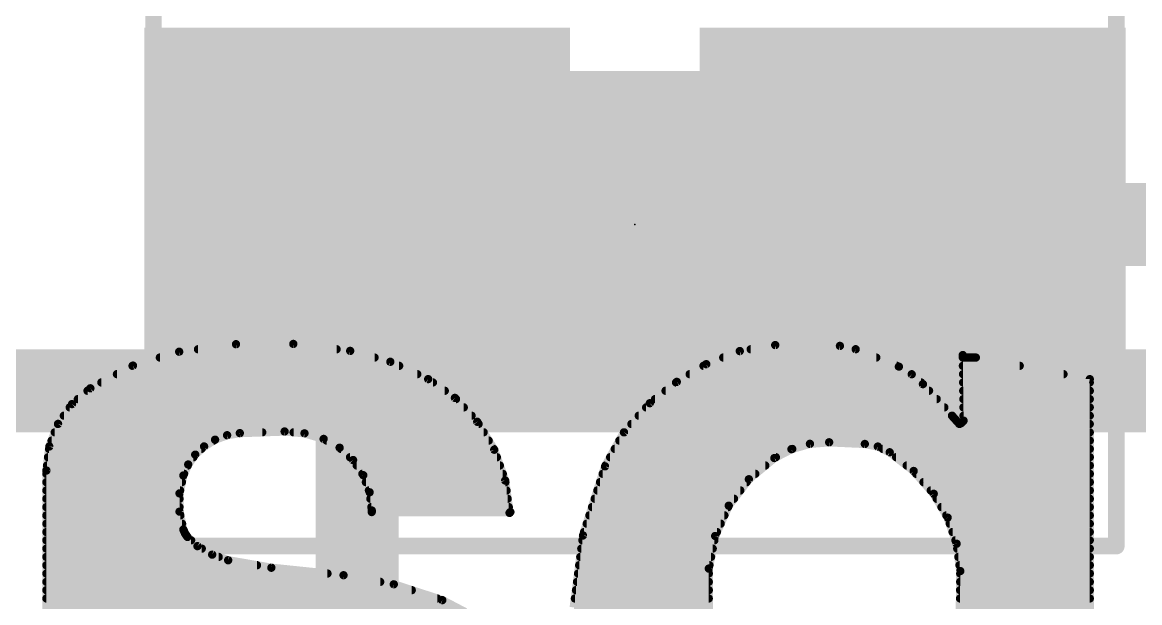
# Model space of a CAD drawing. Extents: x -128 to 56, y -3 to 18.
# Drawn here: x 32.162 to 35.581, y 12.052 to 13.826 of the extents above; entities that cross this region are included whole.
import ezdxf

# ---------------------------------------------------------------- set-up
doc = ezdxf.new("R2010")
doc.units = 0
for name, color, linetype in [('1', 12, 'CONTINUOUS'), ('16', 132, 'CONTINUOUS'), ('21', 53, 'CONTINUOUS'), ('22', 53, 'CONTINUOUS'), ('23', 53, 'CONTINUOUS'), ('29', 253, 'CONTINUOUS'), ('31', 253, 'CONTINUOUS'), ('35', 253, 'CONTINUOUS'), ('39', 12, 'CONTINUOUS'), ('51', 53, 'CONTINUOUS')]:
    doc.layers.add(name, color=color, linetype=linetype)

# ---------------------------------------------------------------- blocks, each defined once
blk = doc.blocks.new('RECT')
blk.add_solid([(-0.5, -0.5), (0.5, -0.5), (-0.5, 0.5), (0.5, 0.5)])

msp = doc.modelspace()

# ---------------------------------------------------------------- linework, layer by layer
at = {"layer": '1', "const_width": 0.254}
for points in [[(33.186, 13.208), (33.186, 11.8228)], [(34.886, 13.208), (36.664, 13.208)]]:
    msp.add_lwpolyline(points, dxfattribs=at)
at = {"layer": '1', "const_width": 0.127}
for points in [[(33.2495, 13.208, 1), (33.1225, 13.208)], [(34.886, 13.2715, 1), (34.886, 13.1445)]]:
    msp.add_lwpolyline(points, format="xyb", dxfattribs=at)
at = {"layer": '16', "const_width": 0.254}
msp.add_lwpolyline([(44.45, 12.7), (5.08, 12.7)], dxfattribs=at)
at = {"layer": '22', "const_width": 0.0254}
for points in [[(32.8154, 12.8424), (32.9907, 12.8432)], [(32.9907, 12.8432), (33.1648, 12.8219)], [(32.5001, 12.7769), (32.6415, 12.8194)], [(32.6415, 12.8194), (32.8154, 12.8424)], [(32.699, 12.827), (33.1232, 12.827)], [(33.1648, 12.8219), (33.2877, 12.7885)], [(34.3568, 12.8213), (34.2544, 12.7813)], [(34.4653, 12.8397), (34.3568, 12.8213)], [(34.3903, 12.827), (34.7116, 12.827)], [(34.6634, 12.8372), (34.4653, 12.8397)], [(34.7116, 12.827), (34.6634, 12.8372)], [(34.8437, 12.7737), (34.7116, 12.827)], [(35.0393, 12.8092), (35.0418, 12.6086)], [(35.4279, 12.7356), (35.0393, 12.8092)], [(32.3698, 12.7076), (32.5001, 12.7769)], [(32.4988, 12.7762), (33.3146, 12.7762)], [(32.5823, 12.8016), (33.2394, 12.8016)], [(33.2877, 12.7885), (33.4035, 12.7356)], [(34.2544, 12.7813), (34.1642, 12.7272)], [(34.2459, 12.7762), (34.8375, 12.7762)], [(34.3063, 12.8016), (34.7746, 12.8016)], [(35.0394, 12.8016), (35.0794, 12.8016)], [(35.0397, 12.7762), (35.2135, 12.7762)], [(32.451, 12.7508), (33.3702, 12.7508)], [(34.2035, 12.7508), (34.8824, 12.7508)], [(34.883, 12.7504), (34.8437, 12.7737)], [(34.9174, 12.7203), (34.883, 12.7504)], [(35.04, 12.7508), (35.3476, 12.7508)], [(32.3136, 12.6593), (32.3698, 12.7076)], [(32.4033, 12.7254), (33.418, 12.7254)], [(33.4035, 12.7356), (33.4853, 12.6781)], [(34.1642, 12.7272), (34.0817, 12.6619)], [(34.1619, 12.7254), (34.9116, 12.7254)], [(35.0063, 12.6238), (34.9174, 12.7203)], [(35.0403, 12.7254), (35.4279, 12.7254)], [(35.4279, 10.6782), (35.4279, 12.7356)], [(32.3314, 12.6746), (33.4886, 12.6746)], [(32.361, 12.7), (33.4542, 12.7)], [(33.4853, 12.6781), (33.5536, 12.6052)], [(34.0977, 12.6746), (34.9595, 12.6746)], [(34.1298, 12.7), (34.9361, 12.7)], [(35.0407, 12.7), (35.4279, 12.7)], [(35.041, 12.6746), (35.4279, 12.6746)], [(32.2709, 12.5988), (32.3136, 12.6593)], [(32.3065, 12.6492), (33.5124, 12.6492)], [(34.0817, 12.6619), (34.0026, 12.5729)], [(34.0704, 12.6492), (34.9829, 12.6492)], [(35.0413, 12.6492), (35.4279, 12.6492)], [(32.2886, 12.6238), (33.5361, 12.6238)], [(33.5536, 12.6052), (33.6056, 12.5198)], [(34.0478, 12.6238), (35.0063, 12.6238)], [(35.0291, 12.5984), (35.0063, 12.6238)], [(35.0418, 12.6086), (35.0342, 12.6009)], [(35.0416, 12.6238), (35.4279, 12.6238)], [(32.2442, 12.5297), (32.2709, 12.5988)], [(32.2609, 12.573), (32.8956, 12.573)], [(32.2707, 12.5984), (33.5577, 12.5984)], [(32.827, 12.5705), (32.7882, 12.5641)], [(32.9641, 12.5755), (32.827, 12.5705)], [(33.0249, 12.57), (32.9641, 12.5755)], [(32.9915, 12.573), (33.5732, 12.573)], [(33.0835, 12.5527), (33.0249, 12.57)], [(34.0026, 12.5729), (33.9446, 12.4689)], [(34.0027, 12.573), (35.4279, 12.573)], [(34.0252, 12.5984), (35.0291, 12.5984)], [(35.0342, 12.6009), (35.0291, 12.5984)], [(35.0291, 12.5984), (35.4279, 12.5984)], [(32.2511, 12.5476), (32.7468, 12.5476)], [(32.7513, 12.5504), (32.7177, 12.5298)], [(32.7882, 12.5641), (32.7513, 12.5504)], [(33.1324, 12.5258), (33.0835, 12.5527)], [(33.0928, 12.5476), (33.5886, 12.5476)], [(33.9885, 12.5476), (35.4279, 12.5476)], [(34.515, 12.5215), (34.5716, 12.5378)], [(34.5716, 12.5378), (34.6304, 12.5425)], [(34.6304, 12.5425), (34.7396, 12.5374)], [(34.7396, 12.5374), (34.7793, 12.5295)], [(32.2351, 12.4562), (32.2442, 12.5297)], [(32.2433, 12.5222), (32.7095, 12.5222)], [(32.6906, 12.5047), (32.6692, 12.4747)], [(32.7177, 12.5298), (32.6906, 12.5047)], [(33.1736, 12.4882), (33.1324, 12.5258)], [(33.1364, 12.5222), (33.6041, 12.5222)], [(33.6056, 12.5198), (33.639, 12.4256)], [(33.9743, 12.5222), (34.5175, 12.5222)], [(34.4627, 12.4943), (34.515, 12.5215)], [(34.7793, 12.5295), (34.8158, 12.512)], [(34.7945, 12.5222), (35.4279, 12.5222)], [(34.8158, 12.512), (34.889, 12.4548)], [(32.237, 12.4714), (32.6677, 12.4714)], [(32.2401, 12.4968), (32.685, 12.4968)], [(32.6692, 12.4747), (32.6542, 12.4409)], [(33.1642, 12.4968), (33.6137, 12.4968)], [(33.2048, 12.4419), (33.1736, 12.4882)], [(33.1849, 12.4714), (33.6227, 12.4714)], [(33.9446, 12.4689), (33.8772, 12.2576)], [(33.946, 12.4714), (34.4351, 12.4714)], [(33.9602, 12.4968), (34.4675, 12.4968)], [(34.3846, 12.4294), (34.4627, 12.4943)], [(34.8353, 12.4968), (35.4279, 12.4968)], [(34.8678, 12.4714), (35.4279, 12.4714)], [(32.2351, 11.9736), (32.2351, 12.4562)], [(32.2351, 12.446), (32.6565, 12.446)], [(32.6542, 12.4409), (32.6425, 12.3863)], [(33.202, 12.446), (33.6318, 12.446)], [(33.2242, 12.3896), (33.2048, 12.4419)], [(33.9373, 12.446), (34.4045, 12.446)], [(34.889, 12.4548), (34.9504, 12.385)], [(34.8968, 12.446), (35.4279, 12.446)], [(32.2351, 12.4206), (32.6499, 12.4206)], [(33.2127, 12.4206), (33.6397, 12.4206)], [(33.639, 12.4256), (33.6525, 12.3266)], [(33.9292, 12.4206), (34.3779, 12.4206)], [(34.3232, 12.3486), (34.3846, 12.4294)], [(34.9191, 12.4206), (35.4279, 12.4206)], [(32.2351, 12.3952), (32.6444, 12.3952)], [(32.2351, 12.3698), (32.6425, 12.3698)], [(32.6425, 12.3863), (32.6425, 12.3304)], [(33.2221, 12.3952), (33.6431, 12.3952)], [(33.2308, 12.3342), (33.2242, 12.3896)], [(33.2266, 12.3698), (33.6466, 12.3698)], [(33.913, 12.3698), (34.3393, 12.3698)], [(33.9211, 12.3952), (34.3586, 12.3952)], [(34.9414, 12.3952), (35.4279, 12.3952)], [(34.9504, 12.385), (34.993, 12.3122)], [(34.9593, 12.3698), (35.4279, 12.3698)], [(32.2351, 12.3444), (32.6425, 12.3444)], [(32.6425, 12.3304), (32.6542, 12.2758)], [(33.2296, 12.3444), (33.6501, 12.3444)], [(33.2308, 12.3292), (33.2308, 12.3342)], [(33.9049, 12.3444), (34.3213, 12.3444)], [(34.2816, 12.256), (34.3232, 12.3486)], [(34.9741, 12.3444), (35.4279, 12.3444)], [(32.2351, 12.319), (32.645, 12.319)], [(33.655, 12.3292), (33.2308, 12.3292)], [(33.6525, 12.3266), (33.655, 12.3292)], [(33.8968, 12.319), (34.3099, 12.319)], [(34.989, 12.319), (35.4279, 12.319)], [(34.993, 12.3122), (35.0204, 12.2324)], [(32.2351, 12.2936), (32.6504, 12.2936)], [(32.2351, 12.2682), (32.6575, 12.2682)], [(32.6542, 12.2758), (32.6595, 12.2638)], [(32.6595, 12.2638), (32.6669, 12.253)], [(33.8806, 12.2682), (34.2871, 12.2682)], [(33.8887, 12.2936), (34.2985, 12.2936)], [(34.9994, 12.2936), (35.4279, 12.2936)], [(35.0081, 12.2682), (35.4279, 12.2682)], [(32.2351, 12.2428), (32.678, 12.2428)], [(32.6669, 12.253), (32.6974, 12.225)], [(33.8772, 12.2576), (33.8489, 12.0376)], [(33.8753, 12.2428), (34.2791, 12.2428)], [(34.2621, 12.1564), (34.2816, 12.256)], [(35.0168, 12.2428), (35.4279, 12.2428)], [(35.0204, 12.2324), (35.0317, 12.1488)], [(32.2351, 12.2174), (32.7106, 12.2174)], [(32.6974, 12.225), (32.7424, 12.199)], [(32.7424, 12.199), (32.7914, 12.1818)], [(33.872, 12.2174), (34.2741, 12.2174)], [(35.0224, 12.2174), (35.4279, 12.2174)], [(32.2351, 12.192), (32.7624, 12.192)], [(32.2351, 12.1666), (32.8795, 12.1666)], [(32.7914, 12.1818), (32.9235, 12.159)], [(32.9235, 12.159), (33.1445, 12.1361)], [(33.8655, 12.1666), (34.2641, 12.1666)], [(33.8688, 12.192), (34.2691, 12.192)], [(35.0259, 12.192), (35.4279, 12.192)], [(35.0293, 12.1666), (35.4279, 12.1666)], [(32.2351, 12.1412), (33.0953, 12.1412)], [(33.1445, 12.1361), (33.2982, 12.1083)], [(33.8622, 12.1412), (34.2621, 12.1412)], [(34.2618, 11.9571), (34.2621, 12.1564)], [(35.0317, 12.1488), (35.0291, 11.8923)], [(35.0316, 12.1412), (35.4279, 12.1412)], [(32.2351, 12.1158), (33.2567, 12.1158)], [(33.2982, 12.1083), (33.4467, 12.0599)], [(33.859, 12.1158), (34.262, 12.1158)], [(35.0314, 12.1158), (35.4279, 12.1158)], [(32.2351, 12.0904), (33.3531, 12.0904)], [(32.2351, 12.065), (33.431, 12.065)], [(33.4467, 12.0599), (33.5164, 12.0233)], [(33.8524, 12.065), (34.2619, 12.065)], [(33.8557, 12.0904), (34.262, 12.0904)], [(35.0309, 12.065), (35.4279, 12.065)], [(35.0311, 12.0904), (35.4279, 12.0904)], [(32.2351, 12.0396), (33.4853, 12.0396)], [(33.8492, 12.0396), (34.2619, 12.0396)], [(35.0306, 12.0396), (35.4279, 12.0396)]]:
    msp.add_lwpolyline(points, dxfattribs=at)
at = {"layer": '22', "const_width": 0.0127}
for points in [[(32.9915, 12.8495, 1), (32.99, 12.8369)], [(32.9908, 12.8369, 1), (32.9907, 12.8496)], [(32.6407, 12.8257, 1), (32.6423, 12.8131)], [(32.6433, 12.8133, 1), (32.6397, 12.8255)], [(32.699, 12.8333, 1), (32.699, 12.8207)], [(32.8153, 12.8487, 1), (32.8154, 12.836)], [(32.8162, 12.8361, 1), (32.8145, 12.8487)], [(33.1232, 12.8207, 1), (33.1232, 12.8333)], [(33.1665, 12.828, 1), (33.1631, 12.8158)], [(33.164, 12.8156, 1), (33.1656, 12.8282)], [(34.3558, 12.8276, 1), (34.3579, 12.8151)], [(34.3592, 12.8154, 1), (34.3545, 12.8273)], [(34.3903, 12.8333, 1), (34.3903, 12.8207)], [(34.4654, 12.846, 1), (34.4652, 12.8334)], [(34.4664, 12.8334, 1), (34.4642, 12.846)], [(34.6647, 12.8434, 1), (34.6621, 12.831)], [(34.6633, 12.8309, 1), (34.6635, 12.8435)], [(34.714, 12.8329, 1), (34.7092, 12.8211)], [(34.7103, 12.8208, 1), (34.7129, 12.8332)], [(34.7116, 12.8207, 1), (34.7116, 12.8333)], [(35.0456, 12.8093, 1), (35.033, 12.8091)], [(35.0405, 12.8154, 1), (35.0381, 12.803)], [(32.4988, 12.7826, 1), (32.4988, 12.7699)], [(32.4983, 12.783, 1), (32.502, 12.7708)], [(32.5031, 12.7713, 1), (32.4971, 12.7825)], [(32.5823, 12.8079, 1), (32.5823, 12.7953)], [(33.2394, 12.7953, 1), (33.2394, 12.8079)], [(33.2903, 12.7943, 1), (33.285, 12.7827)], [(33.286, 12.7824, 1), (33.2893, 12.7946)], [(33.3146, 12.7699, 1), (33.3146, 12.7826)], [(34.2459, 12.7826, 1), (34.2459, 12.7699)], [(34.2521, 12.7872, 1), (34.2567, 12.7754)], [(34.2577, 12.7759, 1), (34.2511, 12.7867)], [(34.3063, 12.8079, 1), (34.3063, 12.7953)], [(34.7746, 12.7953, 1), (34.7746, 12.8079)], [(34.8375, 12.7699, 1), (34.8375, 12.7826)], [(35.0394, 12.8079, 1), (35.0394, 12.7953)], [(35.0397, 12.7826, 1), (35.0397, 12.7699)], [(35.0794, 12.7953, 1), (35.0794, 12.8079)], [(35.2135, 12.7699, 1), (35.2135, 12.7826)], [(32.451, 12.7571, 1), (32.451, 12.7445)], [(33.3702, 12.7445, 1), (33.3702, 12.7571)], [(34.2035, 12.7571, 1), (34.2035, 12.7445)], [(34.8469, 12.7792, 1), (34.8405, 12.7682)], [(34.8413, 12.7678, 1), (34.8461, 12.7796)], [(34.8872, 12.7552, 1), (34.8789, 12.7457)], [(34.8798, 12.745, 1), (34.8863, 12.7559)], [(34.8824, 12.7445, 1), (34.8824, 12.7571)], [(35.04, 12.7571, 1), (35.04, 12.7445)], [(35.3476, 12.7445, 1), (35.3476, 12.7571)], [(32.3668, 12.7132, 1), (32.3728, 12.702)], [(32.3739, 12.7028, 1), (32.3657, 12.7124)], [(32.4033, 12.7317, 1), (32.4033, 12.7191)], [(33.4072, 12.7408, 1), (33.3998, 12.7304)], [(33.4009, 12.7298, 1), (33.4061, 12.7414)], [(33.418, 12.7191, 1), (33.418, 12.7317)], [(34.1619, 12.7317, 1), (34.1619, 12.7191)], [(34.1609, 12.7327, 1), (34.1674, 12.7218)], [(34.1681, 12.7222, 1), (34.1602, 12.7322)], [(34.9221, 12.7246, 1), (34.9127, 12.716)], [(34.9116, 12.7191, 1), (34.9116, 12.7317)], [(34.9132, 12.7155, 1), (34.9216, 12.7251)], [(35.0403, 12.7317, 1), (35.0403, 12.7191)], [(35.4342, 12.7356, 1), (35.4216, 12.7356)], [(35.4267, 12.7294, 1), (35.4291, 12.7418)], [(35.4279, 12.7191, 1), (35.4279, 12.7317)], [(32.3314, 12.6809, 1), (32.3314, 12.6683)], [(32.361, 12.7064, 1), (32.361, 12.6937)], [(33.4542, 12.6937, 1), (33.4542, 12.7064)], [(33.4899, 12.6825, 1), (33.4806, 12.6738)], [(33.4816, 12.6729, 1), (33.4889, 12.6833)], [(33.4886, 12.6683, 1), (33.4886, 12.6809)], [(34.0977, 12.6809, 1), (34.0977, 12.6683)], [(34.1298, 12.7064, 1), (34.1298, 12.6937)], [(34.9361, 12.6937, 1), (34.9361, 12.7064)], [(34.9595, 12.6683, 1), (34.9595, 12.6809)], [(35.0407, 12.7064, 1), (35.0407, 12.6937)], [(35.041, 12.6809, 1), (35.041, 12.6683)], [(35.4279, 12.6937, 1), (35.4279, 12.7064)], [(35.4279, 12.6683, 1), (35.4279, 12.6809)], [(32.3065, 12.6555, 1), (32.3065, 12.6429)], [(32.3095, 12.6641, 1), (32.3178, 12.6545)], [(32.3188, 12.6556, 1), (32.3084, 12.663)], [(33.5124, 12.6429, 1), (33.5124, 12.6555)], [(34.0704, 12.6555, 1), (34.0704, 12.6429)], [(34.0778, 12.6669, 1), (34.0856, 12.6569)], [(34.0864, 12.6577, 1), (34.077, 12.6661)], [(34.9829, 12.6429, 1), (34.9829, 12.6555)], [(35.0413, 12.6555, 1), (35.0413, 12.6429)], [(35.4279, 12.6429, 1), (35.4279, 12.6555)], [(32.2886, 12.6302, 1), (32.2886, 12.6175)], [(33.5361, 12.6175, 1), (33.5361, 12.6302)], [(33.559, 12.6085, 1), (33.5482, 12.6019)], [(34.0478, 12.6302, 1), (34.0478, 12.6175)], [(35.011, 12.628, 1), (35.0016, 12.6196)], [(35.0016, 12.6195, 1), (35.011, 12.6281)], [(35.0063, 12.6175, 1), (35.0063, 12.6302)], [(35.0416, 12.6302, 1), (35.0416, 12.6175)], [(35.0463, 12.6041, 1), (35.0373, 12.6131)], [(35.4279, 12.6175, 1), (35.4279, 12.6302)], [(32.2609, 12.5793, 1), (32.2609, 12.5667)], [(32.2707, 12.6047, 1), (32.2707, 12.5921)], [(32.2657, 12.6025, 1), (32.2761, 12.5951)], [(32.2768, 12.5965, 1), (32.265, 12.6011)], [(32.8268, 12.5768, 1), (32.8272, 12.5642)], [(32.828, 12.5642, 1), (32.826, 12.5768)], [(32.8956, 12.5667, 1), (32.8956, 12.5793)], [(32.9647, 12.5818, 1), (32.9635, 12.5692)], [(32.9643, 12.5692, 1), (32.9639, 12.5818)], [(32.9915, 12.5793, 1), (32.9915, 12.5667)], [(33.0267, 12.576, 1), (33.0231, 12.5639)], [(33.0243, 12.5636, 1), (33.0255, 12.5763)], [(33.549, 12.6008, 1), (33.5582, 12.6095)], [(33.5577, 12.5921, 1), (33.5577, 12.6047)], [(33.5732, 12.5667, 1), (33.5732, 12.5793)], [(33.9978, 12.5771, 1), (34.0073, 12.5687)], [(34.0027, 12.5793, 1), (34.0027, 12.5667)], [(34.0081, 12.5698, 1), (33.997, 12.576)], [(34.0252, 12.6047, 1), (34.0252, 12.5921)], [(35.0263, 12.6041, 1), (35.0319, 12.5927)], [(35.0291, 12.6047, 1), (35.0291, 12.5921)], [(35.0244, 12.5942, 1), (35.0338, 12.6026)], [(35.0297, 12.6054, 1), (35.0387, 12.5964)], [(35.0291, 12.5921, 1), (35.0291, 12.6047)], [(35.037, 12.5952, 1), (35.0314, 12.6066)], [(35.0355, 12.6085, 1), (35.0481, 12.6087)], [(35.4279, 12.5921, 1), (35.4279, 12.6047)], [(35.4279, 12.5667, 1), (35.4279, 12.5793)], [(32.2511, 12.554, 1), (32.2511, 12.5413)], [(32.7491, 12.5563, 1), (32.7535, 12.5444)], [(32.7468, 12.5413, 1), (32.7468, 12.554)], [(32.7546, 12.5449, 1), (32.748, 12.5558)], [(32.7871, 12.5704, 1), (32.7892, 12.5578)], [(32.7904, 12.5581, 1), (32.7859, 12.57)], [(33.0866, 12.5583, 1), (33.0804, 12.5471)], [(33.0817, 12.5466, 1), (33.0853, 12.5588)], [(33.0928, 12.554, 1), (33.0928, 12.5413)], [(33.5886, 12.5413, 1), (33.5886, 12.554)], [(33.9885, 12.554, 1), (33.9885, 12.5413)], [(34.5711, 12.5441, 1), (34.5722, 12.5314)], [(34.5734, 12.5317, 1), (34.5699, 12.5439)], [(34.6307, 12.5488, 1), (34.6301, 12.5362)], [(34.6309, 12.5362, 1), (34.6299, 12.5488)], [(34.7408, 12.5436, 1), (34.7384, 12.5312)], [(34.7393, 12.5311, 1), (34.7399, 12.5437)], [(35.4279, 12.5413, 1), (35.4279, 12.554)], [(32.2433, 12.5285, 1), (32.2433, 12.5159)], [(32.2383, 12.532, 1), (32.2501, 12.5274)], [(32.2505, 12.5289, 1), (32.2379, 12.5305)], [(32.6863, 12.5094, 1), (32.6949, 12.5)], [(32.6958, 12.501, 1), (32.6855, 12.5084)], [(32.7095, 12.5159, 1), (32.7095, 12.5285)], [(32.7144, 12.5352, 1), (32.721, 12.5244)], [(32.722, 12.5251, 1), (32.7134, 12.5345)], [(33.1367, 12.5305, 1), (33.1281, 12.5211)], [(33.1293, 12.5203, 1), (33.1355, 12.5314)], [(33.1364, 12.5285, 1), (33.1364, 12.5159)], [(33.6115, 12.5219, 1), (33.5996, 12.5177)], [(33.6001, 12.5165, 1), (33.611, 12.5231)], [(33.6041, 12.5159, 1), (33.6041, 12.5285)], [(33.9743, 12.5285, 1), (33.9743, 12.5159)], [(34.5132, 12.5276, 1), (34.5168, 12.5154)], [(34.5179, 12.5158, 1), (34.5121, 12.5271)], [(34.5175, 12.5159, 1), (34.5175, 12.5285)], [(34.782, 12.5352, 1), (34.7765, 12.5237)], [(34.778, 12.5232, 1), (34.7805, 12.5357)], [(34.7945, 12.5285, 1), (34.7945, 12.5159)], [(34.8197, 12.517, 1), (34.8119, 12.507)], [(34.8131, 12.5063, 1), (34.8185, 12.5177)], [(35.4279, 12.5159, 1), (35.4279, 12.5285)], [(32.237, 12.4778, 1), (32.237, 12.4651)], [(32.2401, 12.5031, 1), (32.2401, 12.4905)], [(32.664, 12.4783, 1), (32.6743, 12.471)], [(32.675, 12.4721, 1), (32.6634, 12.4772)], [(32.6677, 12.4651, 1), (32.6677, 12.4778)], [(32.685, 12.4905, 1), (32.685, 12.5031)], [(33.1642, 12.5031, 1), (33.1642, 12.4905)], [(33.1789, 12.4917, 1), (33.1683, 12.4846)], [(33.1693, 12.4835, 1), (33.1779, 12.4929)], [(33.1849, 12.4778, 1), (33.1849, 12.4651)], [(33.6137, 12.4905, 1), (33.6137, 12.5031)], [(33.6227, 12.4651, 1), (33.6227, 12.4778)], [(33.9506, 12.467, 1), (33.9386, 12.4708)], [(33.946, 12.4778, 1), (33.946, 12.4651)], [(33.9602, 12.5031, 1), (33.9602, 12.4905)], [(34.4351, 12.4651, 1), (34.4351, 12.4778)], [(34.4598, 12.4999, 1), (34.4656, 12.4887)], [(34.4668, 12.4894, 1), (34.4586, 12.4992)], [(34.4675, 12.4905, 1), (34.4675, 12.5031)], [(34.8353, 12.5031, 1), (34.8353, 12.4905)], [(34.8678, 12.4778, 1), (34.8678, 12.4651)], [(35.4279, 12.4905, 1), (35.4279, 12.5031)], [(35.4279, 12.4651, 1), (35.4279, 12.4778)], [(32.2288, 12.457, 1), (32.2414, 12.4554)], [(32.2415, 12.4562, 1), (32.2288, 12.4562)], [(32.2351, 12.4523, 1), (32.2351, 12.4397)], [(32.6484, 12.4435, 1), (32.66, 12.4383)], [(32.6604, 12.4396, 1), (32.648, 12.4422)], [(32.6565, 12.4397, 1), (32.6565, 12.4523)], [(33.202, 12.4523, 1), (33.202, 12.4397)], [(33.2107, 12.4441, 1), (33.1988, 12.4397)], [(33.1995, 12.4384, 1), (33.2101, 12.4455)], [(33.6318, 12.4397, 1), (33.6318, 12.4523)], [(33.9373, 12.4523, 1), (33.9373, 12.4397)], [(33.9391, 12.472, 1), (33.9501, 12.4658)], [(34.4045, 12.4397, 1), (34.4045, 12.4523)], [(34.8938, 12.459, 1), (34.8843, 12.4506)], [(34.8851, 12.4498, 1), (34.893, 12.4598)], [(34.8968, 12.4523, 1), (34.8968, 12.4397)], [(35.4279, 12.4397, 1), (35.4279, 12.4523)], [(32.2351, 12.4269, 1), (32.2351, 12.4143)], [(32.6499, 12.4143, 1), (32.6499, 12.4269)], [(33.2127, 12.4269, 1), (33.2127, 12.4143)], [(33.6453, 12.4265, 1), (33.6327, 12.4248)], [(33.633, 12.4235, 1), (33.645, 12.4278)], [(33.6397, 12.4143, 1), (33.6397, 12.4269)], [(33.9292, 12.4269, 1), (33.9292, 12.4143)], [(34.3779, 12.4143, 1), (34.3779, 12.4269)], [(34.3806, 12.4343, 1), (34.3887, 12.4246)], [(34.3897, 12.4256, 1), (34.3796, 12.4333)], [(34.9191, 12.4269, 1), (34.9191, 12.4143)], [(35.4279, 12.4143, 1), (35.4279, 12.4269)], [(32.2351, 12.4016, 1), (32.2351, 12.3889)], [(32.2351, 12.3762, 1), (32.2351, 12.3635)], [(32.6363, 12.3876, 1), (32.6487, 12.385)], [(32.6489, 12.3863, 1), (32.6362, 12.3863)], [(32.6425, 12.3635, 1), (32.6425, 12.3762)], [(32.6444, 12.3889, 1), (32.6444, 12.4016)], [(33.2221, 12.4016, 1), (33.2221, 12.3889)], [(33.2305, 12.3904, 1), (33.2179, 12.3889)], [(33.2183, 12.3874, 1), (33.2302, 12.3918)], [(33.2266, 12.3762, 1), (33.2266, 12.3635)], [(33.6431, 12.3889, 1), (33.6431, 12.4016)], [(33.6466, 12.3635, 1), (33.6466, 12.3762)], [(33.913, 12.3762, 1), (33.913, 12.3635)], [(33.9211, 12.4016, 1), (33.9211, 12.3889)], [(34.3393, 12.3635, 1), (34.3393, 12.3762)], [(34.3586, 12.3889, 1), (34.3586, 12.4016)], [(34.9414, 12.4016, 1), (34.9414, 12.3889)], [(34.9559, 12.3882, 1), (34.9449, 12.3818)], [(34.9456, 12.3808, 1), (34.9552, 12.3892)], [(34.9593, 12.3762, 1), (34.9593, 12.3635)], [(35.4279, 12.3889, 1), (35.4279, 12.4016)], [(35.4279, 12.3635, 1), (35.4279, 12.3762)], [(32.2351, 12.3507, 1), (32.2351, 12.3381)], [(32.6487, 12.3317, 1), (32.6363, 12.3291)], [(32.6425, 12.3381, 1), (32.6425, 12.3507)], [(33.2296, 12.3507, 1), (33.2296, 12.3381)], [(33.2371, 12.3342, 1), (33.2245, 12.3342)], [(33.6501, 12.3381, 1), (33.6501, 12.3507)], [(33.9049, 12.3507, 1), (33.9049, 12.3381)], [(34.3181, 12.3525, 1), (34.3283, 12.3448)], [(34.329, 12.346, 1), (34.3174, 12.3512)], [(34.3213, 12.3381, 1), (34.3213, 12.3507)], [(34.9741, 12.3507, 1), (34.9741, 12.3381)], [(35.4279, 12.3381, 1), (35.4279, 12.3507)], [(32.2351, 12.3254, 1), (32.2351, 12.3127)], [(32.6362, 12.3304, 1), (32.6489, 12.3304)], [(32.645, 12.3127, 1), (32.645, 12.3254)], [(33.2308, 12.3355, 1), (33.2308, 12.3229)], [(33.2245, 12.3335, 1), (33.2371, 12.3349)], [(33.2245, 12.3292, 1), (33.2371, 12.3292)], [(33.6479, 12.331, 1), (33.6571, 12.3222)], [(33.6462, 12.3257, 1), (33.6588, 12.3275)], [(33.6596, 12.3248, 1), (33.6504, 12.3336)], [(33.655, 12.3229, 1), (33.655, 12.3355)], [(33.8968, 12.3254, 1), (33.8968, 12.3127)], [(34.3099, 12.3127, 1), (34.3099, 12.3254)], [(34.989, 12.3254, 1), (34.989, 12.3127)], [(34.999, 12.3142, 1), (34.987, 12.3101)], [(34.9875, 12.309, 1), (34.9985, 12.3154)], [(35.4279, 12.3127, 1), (35.4279, 12.3254)], [(32.2351, 12.3, 1), (32.2351, 12.2873)], [(32.2351, 12.2745, 1), (32.2351, 12.2619)], [(32.66, 12.2783, 1), (32.6484, 12.2733)], [(32.648, 12.2745, 1), (32.6604, 12.2771)], [(32.6504, 12.2873, 1), (32.6504, 12.3)], [(32.6647, 12.2674, 1), (32.6542, 12.2602)], [(32.6575, 12.2619, 1), (32.6575, 12.2745)], [(33.8806, 12.2745, 1), (33.8806, 12.2619)], [(33.8887, 12.3, 1), (33.8887, 12.2873)], [(34.2871, 12.2619, 1), (34.2871, 12.2745)], [(34.2985, 12.2873, 1), (34.2985, 12.3)], [(34.9994, 12.3, 1), (34.9994, 12.2873)], [(35.0081, 12.2745, 1), (35.0081, 12.2619)], [(35.4279, 12.2873, 1), (35.4279, 12.3)], [(35.4279, 12.2619, 1), (35.4279, 12.2745)], [(32.2351, 12.2492, 1), (32.2351, 12.2365)], [(32.6536, 12.2612, 1), (32.6653, 12.2663)], [(32.6712, 12.2577, 1), (32.6626, 12.2483)], [(32.6617, 12.2494, 1), (32.6721, 12.2566)], [(32.678, 12.2365, 1), (32.678, 12.2492)], [(33.8753, 12.2492, 1), (33.8753, 12.2365)], [(33.8711, 12.2595, 1), (33.8832, 12.2557)], [(33.8835, 12.2568, 1), (33.8709, 12.2584)], [(34.2759, 12.2586, 1), (34.2874, 12.2534)], [(34.2879, 12.2548, 1), (34.2754, 12.2572)], [(34.2791, 12.2365, 1), (34.2791, 12.2492)], [(35.0168, 12.2492, 1), (35.0168, 12.2365)], [(35.0267, 12.2333, 1), (35.0141, 12.2316)], [(35.0144, 12.2303, 1), (35.0264, 12.2345)], [(35.4279, 12.2365, 1), (35.4279, 12.2492)], [(32.2351, 12.2238, 1), (32.2351, 12.2111)], [(32.7006, 12.2305, 1), (32.6942, 12.2195)], [(32.6931, 12.2203, 1), (32.7017, 12.2297)], [(32.7106, 12.2111, 1), (32.7106, 12.2238)], [(32.7445, 12.205, 1), (32.7403, 12.1931)], [(32.7392, 12.1935, 1), (32.7456, 12.2046)], [(33.872, 12.2238, 1), (33.872, 12.2111)], [(34.2741, 12.2111, 1), (34.2741, 12.2238)], [(35.0224, 12.2238, 1), (35.0224, 12.2111)], [(35.4279, 12.2111, 1), (35.4279, 12.2238)], [(32.2351, 12.173, 1), (32.2351, 12.1603)], [(32.2351, 12.1983, 1), (32.2351, 12.1857)], [(32.7624, 12.1857, 1), (32.7624, 12.1983)], [(32.7925, 12.1881, 1), (32.7903, 12.1755)], [(32.7893, 12.1758, 1), (32.7935, 12.1878)], [(32.8795, 12.1603, 1), (32.8795, 12.173)], [(32.9242, 12.1653, 1), (32.9228, 12.1527)], [(32.9224, 12.1527, 1), (32.9246, 12.1653)], [(33.8655, 12.173, 1), (33.8655, 12.1603)], [(33.8688, 12.1983, 1), (33.8688, 12.1857)], [(34.2641, 12.1603, 1), (34.2641, 12.173)], [(34.2691, 12.1857, 1), (34.2691, 12.1983)], [(35.0259, 12.1983, 1), (35.0259, 12.1857)], [(35.0293, 12.173, 1), (35.0293, 12.1603)], [(35.4279, 12.1857, 1), (35.4279, 12.1983)], [(35.4279, 12.1603, 1), (35.4279, 12.173)], [(32.2351, 12.1476, 1), (32.2351, 12.1349)], [(33.0953, 12.1349, 1), (33.0953, 12.1476)], [(33.1456, 12.1423, 1), (33.1434, 12.1299)], [(33.1438, 12.1298, 1), (33.1452, 12.1424)], [(33.8622, 12.1476, 1), (33.8622, 12.1349)], [(34.2559, 12.1576, 1), (34.2683, 12.1552)], [(34.2684, 12.1564, 1), (34.2558, 12.1564)], [(34.2621, 12.1349, 1), (34.2621, 12.1476)], [(35.0316, 12.1476, 1), (35.0316, 12.1349)], [(35.038, 12.1487, 1), (35.0254, 12.1489)], [(35.0254, 12.148, 1), (35.038, 12.1496)], [(35.4279, 12.1349, 1), (35.4279, 12.1476)], [(32.2351, 12.1221, 1), (32.2351, 12.1095)], [(33.2567, 12.1095, 1), (33.2567, 12.1221)], [(33.3002, 12.1143, 1), (33.2962, 12.1023)], [(33.2971, 12.1021, 1), (33.2993, 12.1146)], [(33.859, 12.1221, 1), (33.859, 12.1095)], [(34.262, 12.1095, 1), (34.262, 12.1221)], [(35.0314, 12.1221, 1), (35.0314, 12.1095)], [(35.4279, 12.1095, 1), (35.4279, 12.1221)], [(32.2351, 12.0968, 1), (32.2351, 12.0841)], [(32.2351, 12.0714, 1), (32.2351, 12.0587)], [(33.3531, 12.0841, 1), (33.3531, 12.0968)], [(33.431, 12.0587, 1), (33.431, 12.0714)], [(33.4497, 12.0655, 1), (33.4437, 12.0543)], [(33.4447, 12.0539, 1), (33.4487, 12.0659)], [(33.8524, 12.0714, 1), (33.8524, 12.0587)], [(33.8557, 12.0968, 1), (33.8557, 12.0841)], [(34.2619, 12.0587, 1), (34.2619, 12.0714)], [(34.262, 12.0841, 1), (34.262, 12.0968)], [(35.0309, 12.0714, 1), (35.0309, 12.0587)], [(35.0311, 12.0968, 1), (35.0311, 12.0841)], [(35.4279, 12.0841, 1), (35.4279, 12.0968)], [(35.4279, 12.0587, 1), (35.4279, 12.0714)]]:
    msp.add_lwpolyline(points, format="xyb", dxfattribs=at)
at = {"layer": '23'}
msp.add_point((34.036, 13.208), dxfattribs=at)
at = {"layer": '39', "const_width": 0.0508}
for points in [[(32.563, 12.225), (32.563, 14.191)], [(35.509, 14.191), (35.509, 12.225)], [(35.509, 12.225), (32.563, 12.225)]]:
    msp.add_lwpolyline(points, dxfattribs=at)
at = {"layer": '39', "const_width": 0.0254}
for points in [[(32.563, 12.2377, 1), (32.563, 12.2123)], [(35.509, 12.2123, 1), (35.509, 12.2377)], [(32.5503, 12.225, 1), (32.5757, 12.225)], [(35.4963, 12.225, 1), (35.5217, 12.225)]]:
    msp.add_lwpolyline(points, format="xyb", dxfattribs=at)
at = {"layer": '51', "const_width": 0.1016}
for points in [[(34.392, 13.627), (33.68, 13.627)], [(34.392, 12.776), (33.68, 12.776)]]:
    msp.add_lwpolyline(points, dxfattribs=at)
at = {"layer": '51', "const_width": 0.0508}
for points in [[(33.68, 13.6524, 1), (33.68, 13.6016)], [(34.392, 13.6016, 1), (34.392, 13.6524)], [(33.68, 12.8014, 1), (33.68, 12.7506)], [(34.392, 12.7506, 1), (34.392, 12.8014)]]:
    msp.add_lwpolyline(points, format="xyb", dxfattribs=at)

# ---------------------------------------------------------------- block references
at = {"layer": '1', "xscale": 1.1, "rotation": 180}
for p in [(33.186, 13.208), (34.886, 13.208)]:
    msp.add_blockref('RECT', p, dxfattribs=at)
at = {"layer": '21', "xscale": 0.4572, "yscale": 0.762, "rotation": 180}
msp.add_blockref('RECT', (34.036, 13.208), dxfattribs=at)
at = {"layer": '29', "xscale": 1.3032, "yscale": 1.2032, "rotation": 180}
for p in [(33.186, 13.208), (34.886, 13.208)]:
    msp.add_blockref('RECT', p, dxfattribs=at)
at = {"layer": '31', "xscale": 1.1, "rotation": 180}
for p in [(33.186, 13.208), (34.886, 13.208)]:
    msp.add_blockref('RECT', p, dxfattribs=at)
at = {"layer": '35', "xscale": 0.3998, "yscale": 0.6, "rotation": 180}
msp.add_blockref('RECT', (34.036, 13.208), dxfattribs=at)
at = {"layer": '51', "xscale": 0.5001, "yscale": 0.95, "rotation": 180}
for p in [(33.4558, 13.2029), (34.6242, 13.2029)]:
    msp.add_blockref('RECT', p, dxfattribs=at)

doc.saveas('drawing.dxf')
